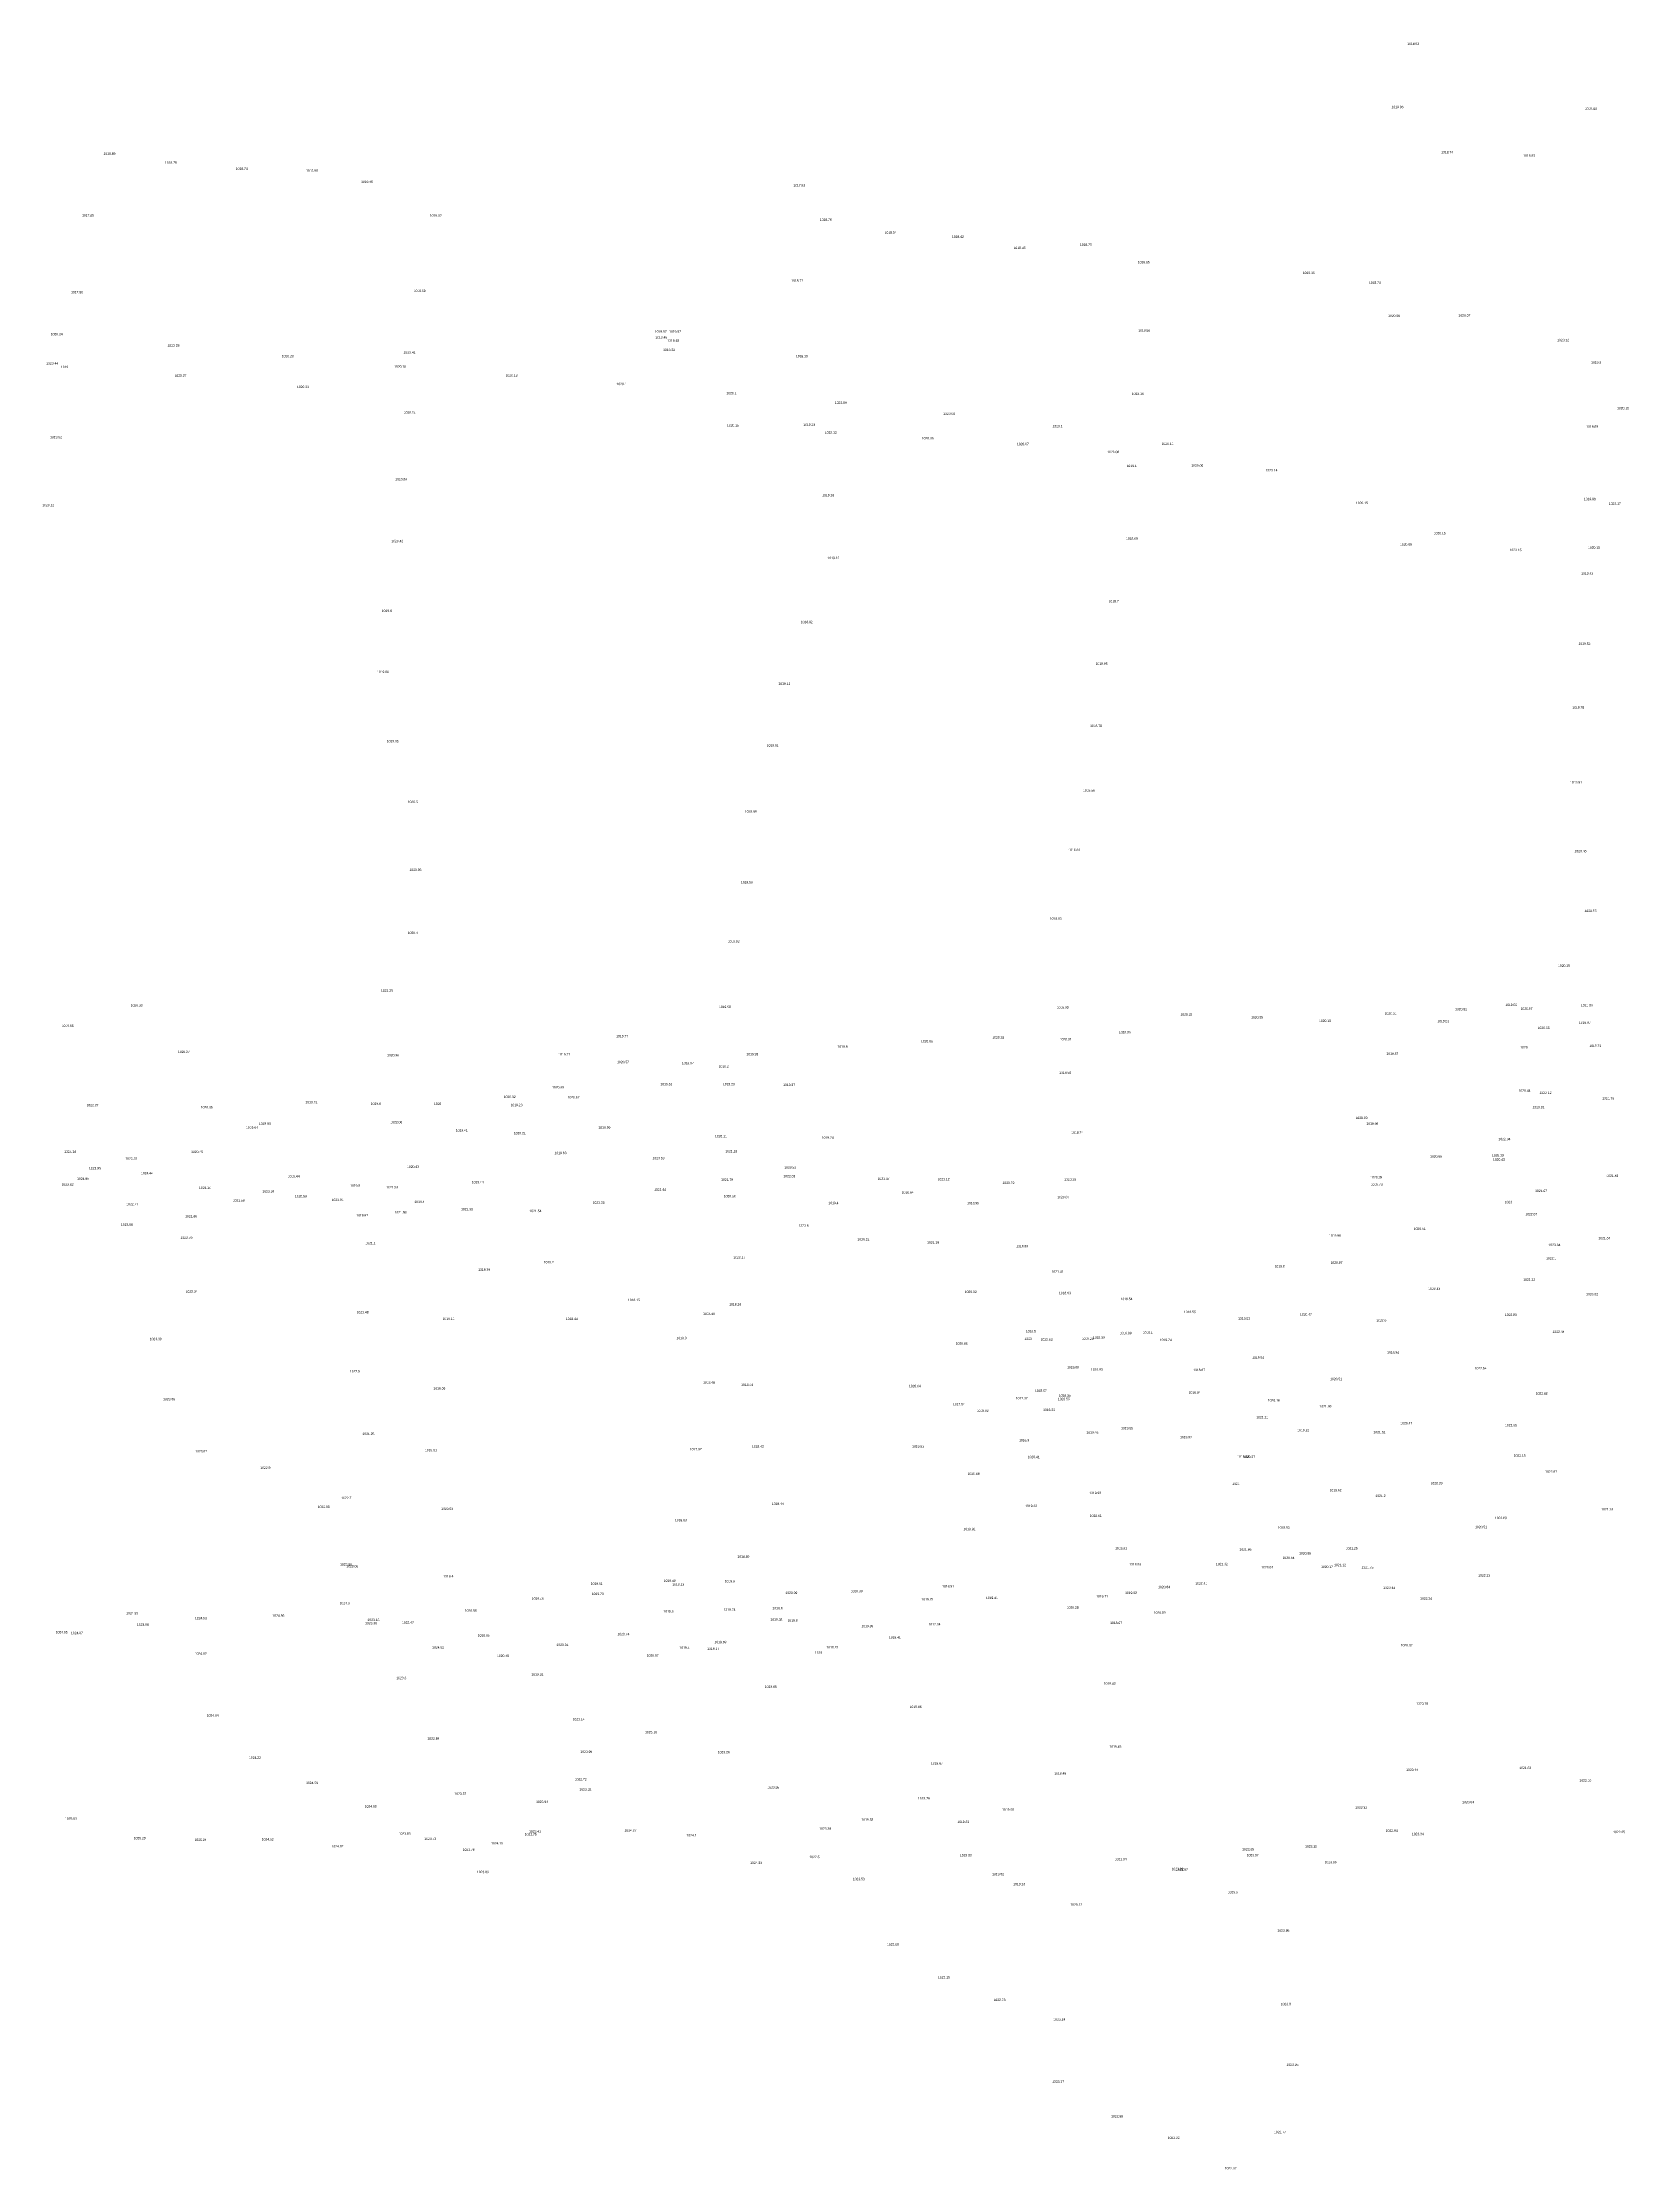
# Model space of a CAD drawing. Header units: inches. Extents: x 628884 to 629912, y 4519174 to 4520145.
# Drawn here: x 629515.6 to 629648.8, y 4519190.4 to 4519369 of the extents above; entities that cross this region are included whole.
import ezdxf

# ---------------------------------------------------------------- set-up
doc = ezdxf.new("R2010")
doc.units = ezdxf.units.IN
doc.header["$MEASUREMENT"] = 0

msp = doc.modelspace()

# ---------------------------------------------------------------- texts
for s, p in [('1018.93', (629630.25, 4519368.77, 1018.93)), ('1019.06', (629628.93, 4519363.46, 1019.06)), ('1019.44', (629645.15, 4519363.32, 1019.44)), ('1018.69', (629520.76, 4519359.54, 1018.69)), ('1018.78', (629525.92, 4519358.79, 1018.78)), ('1018.74', (629633.1, 4519359.67, 1018.74)), ('1018.95', (629639.99, 4519359.38, 1018.95)), ('1018.74', (629531.87, 4519358.28, 1018.74)), ('1018.98', (629537.77, 4519358.12, 1018.98)), ('1019.45', (629542.39, 4519357.18, 1019.45)), ('1017.83', (629578.69, 4519356.88, 1017.83)), ('1017.85', (629518.96, 4519354.36, 1017.85)), ('1019.62', (629548.16, 4519354.34, 1019.62)), ('1018.76', (629580.92, 4519354, 1018.76)), ('1018.54', (629586.36, 4519352.92, 1018.54)), ('1018.42', (629592.01, 4519352.57, 1018.42)), ('1018.45', (629597.19, 4519351.63, 1018.45)), ('1018.75', (629602.76, 4519351.9, 1018.75)), ('1018.65', (629607.62, 4519350.43, 1018.65)), ('1019.59', (629546.81, 4519348.02, 1019.59)), ('1018.77', (629578.51, 4519348.88, 1018.77)), ('1019.16', (629621.48, 4519349.53, 1019.16)), ('1018.74', (629627.03, 4519348.72, 1018.74)), ('1017.86', (629518.04, 4519347.91, 1017.86)), ('1019.57', (629567.06, 4519344.6, 1019.57)), ('1019.57', (629568.26, 4519344.6, 1019.57)), ('1018.88', (629607.66, 4519344.7, 1018.88)), ('1020.06', (629628.64, 4519345.93, 1020.06)), ('1020.07', (629634.55, 4519345.95, 1020.07)), ('1020.34', (629516.33, 4519344.38, 1020.34)), ('1020.28', (629526.14, 4519343.43, 1020.28)), ('1020.41', (629545.96, 4519342.85, 1020.41)), ('1019.46', (629567.1, 4519344.11, 1019.46)), ('1013.02', (629567.76, 4519343.07, 1013.02)), ('1019.48', (629568.1, 4519343.84, 1019.48)), ('1020.12', (629642.84, 4519343.89, 1020.12)), ('1020.44', (629515.95, 4519341.93, 1020.44)), ('1019', (629517.19, 4519341.63, 1019)), ('1020.37', (629526.73, 4519340.91, 1020.37)), ('1020.23', (629535.73, 4519342.54, 1020.23)), ('1020.18', (629545.17, 4519341.66, 1020.18)), ('1020.13', (629554.53, 4519340.92, 1020.13)), ('1018.15', (629578.91, 4519342.54, 1018.15)), ('1019.9', (629645.69, 4519342.01, 1019.9)), ('1020.31', (629537.01, 4519339.96, 1020.31)), ('1020.1', (629563.84, 4519340.2, 1020.1)), ('1020.1', (629573.07, 4519339.43, 1020.1)), ('1019.16', (629607.12, 4519339.38, 1019.16)), ('1020.74', (629545.97, 4519337.8, 1020.74)), ('1020.09', (629582.18, 4519338.63, 1020.09)), ('1020.08', (629591.28, 4519337.7, 1020.08)), ('1020.15', (629647.87, 4519338.17, 1020.15)), ('1019.52', (629516.28, 4519335.74, 1019.52)), ('1020.15', (629573.12, 4519336.72, 1020.15)), ('1018.23', (629579.53, 4519336.78, 1018.23)), ('1020.12', (629581.34, 4519336.12, 1020.12)), ('1020.09', (629589.48, 4519335.64, 1020.09)), ('1020.1', (629600.46, 4519336.66, 1020.1)), ('1019.69', (629645.28, 4519336.62, 1019.69)), ('1020.07', (629597.47, 4519335.16, 1020.07)), ('1020.06', (629605.06, 4519334.49, 1020.06)), ('1020.11', (629609.62, 4519335.18, 1020.11)), ('1020.86', (629545.26, 4519332.2, 1020.86)), ('1019.1', (629606.68, 4519333.32, 1019.1)), ('1020.06', (629612.12, 4519333.35, 1020.06)), ('1020.14', (629618.35, 4519332.95, 1020.14)), ('1019.18', (629581.12, 4519330.86, 1019.18)), ('1020.15', (629625.94, 4519330.21, 1020.15)), ('1019.98', (629645.08, 4519330.54, 1019.98)), ('1020.17', (629647.18, 4519330.15, 1020.17)), ('1020.12', (629515.62, 4519330.03, 1020.12)), ('1020.42', (629544.93, 4519327.01, 1020.42)), ('1018.69', (629606.63, 4519327.22, 1018.69)), ('1020.09', (629629.64, 4519326.73, 1020.09)), ('1020.15', (629632.47, 4519327.67, 1020.15)), ('1019.12', (629581.56, 4519325.59, 1019.12)), ('1020.15', (629638.84, 4519326.26, 1020.15)), ('1020.15', (629645.43, 4519326.47, 1020.15)), ('1019.43', (629644.86, 4519324.29, 1019.43)), ('1018.7', (629605.17, 4519321.96, 1018.7)), ('1019.8', (629544.13, 4519321.15, 1019.8)), ('1018.92', (629579.32, 4519320.21, 1018.92)), ('1019.52', (629644.63, 4519318.39, 1019.52)), ('1019.86', (629543.73, 4519316.02, 1019.86)), ('1018.95', (629604.08, 4519316.71, 1018.95)), ('1019.11', (629577.44, 4519315.03, 1019.11)), ('1019.78', (629644.11, 4519313.03, 1019.78)), ('1018.78', (629603.61, 4519311.49, 1018.78)), ('1019.95', (629544.55, 4519310.2, 1019.95)), ('1019.01', (629576.46, 4519309.85, 1019.01)), ('1018.56', (629603.02, 4519306.07, 1018.56)), ('1019.91', (629643.92, 4519306.75, 1019.91)), ('1020.5', (629546.31, 4519305.1, 1020.5)), ('1018.99', (629574.62, 4519304.29, 1018.99)), ('1018.61', (629601.79, 4519301.07, 1018.61)), ('1020.45', (629644.3, 4519300.97, 1020.45)), ('1020.06', (629546.46, 4519299.4, 1020.06)), ('1019.56', (629574.29, 4519298.35, 1019.56)), ('1018.63', (629600.23, 4519295.3, 1018.63)), ('1020.55', (629645.14, 4519295.95, 1020.55)), ('1020.4', (629546.31, 4519294.11, 1020.4)), ('1019.02', (629573.18, 4519293.39, 1019.02)), ('1020.35', (629642.91, 4519291.35, 1020.35)), ('1021.25', (629544.06, 4519289.26, 1021.25)), ('1020.93', (629523.05, 4519288.01, 1020.93)), ('1019.58', (629572.45, 4519287.89, 1019.58)), ('1018.99', (629600.81, 4519287.84, 1018.99)), ('1020.32', (629611.2, 4519287.26, 1020.32)), ('1020.31', (629628.35, 4519287.34, 1020.31)), ('1020.82', (629634.27, 4519287.7, 1020.82)), ('1019.56', (629638.48, 4519288.06, 1019.56)), ('1020.97', (629639.77, 4519287.74, 1020.97)), ('1021.35', (629644.83, 4519288.03, 1021.35)), ('1019.65', (629517.25, 4519286.3, 1019.65)), ('1020.35', (629606.03, 4519285.76, 1020.35)), ('1020.05', (629617.14, 4519287.01, 1020.05)), ('1020.13', (629622.84, 4519286.72, 1020.13)), ('1019.51', (629632.77, 4519286.69, 1019.51)), ('1020.35', (629641.2, 4519286.13, 1020.35)), ('1019.97', (629644.67, 4519286.56, 1019.97)), ('1020.27', (629527.01, 4519284.12, 1020.27)), ('1020.96', (629544.58, 4519283.83, 1020.96)), ('1019.71', (629558.96, 4519283.91, 1019.71)), ('1019.77', (629563.82, 4519285.43, 1019.77)), ('1019.93', (629574.75, 4519283.92, 1019.93)), ('1019.9', (629582.4, 4519284.55, 1019.9)), ('1020.06', (629589.41, 4519285.01, 1020.06)), ('1020.28', (629595.4, 4519285.32, 1020.28)), ('1020.31', (629601.06, 4519285.17, 1020.31)), ('1019.67', (629628.5, 4519283.96, 1019.67)), ('1020', (629639.74, 4519284.5, 1020)), ('1019.71', (629645.54, 4519284.62, 1019.71)), ('1020.57', (629563.89, 4519283.26, 1020.57)), ('1019.97', (629569.33, 4519283.17, 1019.97)), ('1019.2', (629572.42, 4519282.89, 1019.2)), ('1018.58', (629601.02, 4519282.36, 1018.58)), ('1020.32', (629554.37, 4519280.33, 1020.32)), ('1020.59', (629558.43, 4519281.14, 1020.59)), ('1020.82', (629559.74, 4519280.3, 1020.82)), ('1019.61', (629567.53, 4519281.4, 1019.61)), ('1019.39', (629572.78, 4519281.4, 1019.39)), ('1019.37', (629577.84, 4519281.34, 1019.37)), ('1020.44', (629639.6, 4519280.86, 1020.44)), ('1022.12', (629641.36, 4519280.68, 1022.12)), ('1021.75', (629646.62, 4519280.21, 1021.75)), ('1022.37', (629519.34, 4519279.64, 1022.37)), ('1020.05', (629528.93, 4519279.46, 1020.05)), ('1019.72', (629537.72, 4519279.89, 1019.72)), ('1019.6', (629543.21, 4519279.76, 1019.6)), ('1020', (629548.51, 4519279.75, 1020)), ('1019.23', (629554.95, 4519279.65, 1019.23)), ('1020.09', (629625.91, 4519278.57, 1020.09)), ('1020.31', (629640.77, 4519279.47, 1020.31)), ('1019.64', (629532.73, 4519277.76, 1019.64)), ('1019.98', (629533.81, 4519278.09, 1019.98)), ('1022.06', (629544.85, 4519278.21, 1022.06)), ('1019.41', (629550.35, 4519277.52, 1019.41)), ('1020.21', (629555.22, 4519277.28, 1020.21)), ('1019.99', (629562.33, 4519277.76, 1019.99)), ('1020.11', (629572.11, 4519277.03, 1020.11)), ('1019.24', (629581.08, 4519276.91, 1019.24)), ('1018.74', (629602.04, 4519277.34, 1018.74)), ('1019.96', (629626.82, 4519278.08, 1019.96)), ('1022.34', (629637.91, 4519276.79, 1022.34)), ('1024.18', (629517.46, 4519275.73, 1024.18)), ('1023.31', (629522.6, 4519275.15, 1023.31)), ('1020.45', (629528.12, 4519275.72, 1020.45)), ('1019.63', (629558.64, 4519275.62, 1019.63)), ('1020.59', (629566.87, 4519275.19, 1020.59)), ('1021.18', (629572.98, 4519275.76, 1021.18)), ('1020.66', (629632.17, 4519275.33, 1020.66)), ('1020.39', (629637.36, 4519275.42, 1020.39)), ('1020.43', (629637.45, 4519275.07, 1020.43)), ('1023.82', (629517.24, 4519272.98, 1023.82)), ('1024.95', (629518.54, 4519273.46, 1024.95)), ('1022.95', (629519.54, 4519274.34, 1022.95)), ('1024.44', (629523.91, 4519273.92, 1024.44)), ('1019.44', (629536.23, 4519273.66, 1019.44)), ('1020.43', (629546.25, 4519274.47, 1020.43)), ('1019.44', (629551.69, 4519273.17, 1019.44)), ('1021.79', (629572.63, 4519273.38, 1021.79)), ('1022.02', (629577.86, 4519273.67, 1022.02)), ('1020.53', (629577.93, 4519274.41, 1020.53)), ('1021.47', (629585.77, 4519273.46, 1021.47)), ('1021.12', (629590.81, 4519273.42, 1021.12)), ('1020.72', (629596.26, 4519273.11, 1020.72)), ('1020.29', (629601.44, 4519273.4, 1020.29)), ('1020.35', (629627.15, 4519273.58, 1020.35)), ('1019.73', (629627.18, 4519272.98, 1019.73)), ('1021.48', (629646.97, 4519273.7, 1021.48)), ('1022.77', (629522.68, 4519271.33, 1022.77)), ('1024.14', (629528.78, 4519272.7, 1024.14)), ('1021.59', (629531.61, 4519271.64, 1021.59)), ('1023.34', (629534.11, 4519272.39, 1023.34)), ('1020.59', (629536.84, 4519271.98, 1020.59)), ('1021.91', (629539.92, 4519271.68, 1021.91)), ('1019.8', (629541.47, 4519272.88, 1019.8)), ('1021.53', (629544.51, 4519272.74, 1021.53)), ('1019.4', (629546.87, 4519271.52, 1019.4)), ('1021.36', (629561.84, 4519271.46, 1021.36)), ('1021.44', (629567.01, 4519272.55, 1021.44)), ('1020.66', (629572.85, 4519271.99, 1020.66)), ('1019.4', (629581.64, 4519271.42, 1019.4)), ('1018.64', (629587.79, 4519272.31, 1018.64)), ('1018.95', (629593.29, 4519271.4, 1018.95)), ('1020.07', (629600.86, 4519271.92, 1020.07)), ('1023', (629638.44, 4519271.5, 1023)), ('1021.67', (629640.99, 4519272.44, 1021.67)), ('1023.56', (629522.23, 4519269.6, 1023.56)), ('1021.86', (629527.61, 4519270.3, 1021.86)), ('1019.67', (629541.98, 4519270.39, 1019.67)), ('1021.58', (629545.2, 4519270.64, 1021.58)), ('1021.59', (629550.79, 4519270.9, 1021.59)), ('1021.54', (629556.53, 4519270.75, 1021.54)), ('1020.6', (629579.13, 4519269.52, 1020.6)), ('1022.07', (629640.16, 4519270.48, 1022.07)), ('1022.79', (629527.23, 4519268.5, 1022.79)), ('1021.1', (629542.75, 4519268.05, 1021.1)), ('1020.21', (629584.08, 4519268.35, 1020.21)), ('1021.19', (629589.93, 4519268.1, 1021.19)), ('1018.88', (629597.41, 4519267.79, 1018.88)), ('1019.96', (629623.68, 4519268.68, 1019.96)), ('1020.51', (629630.8, 4519269.26, 1020.51)), ('1023.64', (629642.11, 4519267.9, 1023.64)), ('1021.54', (629646.3, 4519268.47, 1021.54)), ('1019.2', (629557.73, 4519266.44, 1019.2)), ('1020.17', (629573.65, 4519266.85, 1020.17)), ('1019.8', (629619.11, 4519266.11, 1019.8)), ('1020.87', (629623.81, 4519266.41, 1020.87)), ('1022.1', (629641.91, 4519266.77, 1022.1)), ('1019.39', (629552.23, 4519265.82, 1019.39)), ('1021.41', (629600.38, 4519265.66, 1021.41)), ('1020.43', (629632.02, 4519264.22, 1020.43)), ('1021.12', (629639.99, 4519264.99, 1021.12)), ('1023.34', (629527.66, 4519263.99, 1023.34)), ('1021.48', (629542.02, 4519262.25, 1021.48)), ('1018.15', (629564.8, 4519263.28, 1018.15)), ('1018.18', (629573.31, 4519262.91, 1018.18)), ('1020.02', (629593.09, 4519263.96, 1020.02)), ('1018.63', (629601, 4519263.86, 1018.63)), ('1018.54', (629606.17, 4519263.36, 1018.54)), ('1018.55', (629611.49, 4519262.27, 1018.55)), ('1025.02', (629645.27, 4519263.76, 1025.02)), ('1019.11', (629549.24, 4519261.7, 1019.11)), ('1018.44', (629559.59, 4519261.69, 1018.44)), ('1018.48', (629571.11, 4519262.12, 1018.48)), ('1019.5', (629598.22, 4519260.66, 1019.5)), ('1018.89', (629606.1, 4519260.5, 1018.89)), ('1019.1', (629608.03, 4519260.54, 1019.1)), ('1019.53', (629616.05, 4519261.72, 1019.53)), ('1020.47', (629621.24, 4519262.06, 1020.47)), ('1020.6', (629627.65, 4519261.56, 1020.6)), ('1022.83', (629638.45, 4519262.03, 1022.83)), ('1022.44', (629642.45, 4519260.6, 1022.44)), ('1023.39', (629524.65, 4519260, 1023.39)), ('1018.3', (629568.88, 4519260.08, 1018.3)), ('1020.86', (629592.33, 4519259.62, 1020.86)), ('1020', (629598.11, 4519260.01, 1020)), ('1022.63', (629599.46, 4519259.96, 1022.63)), ('1019.28', (629602.91, 4519260.02, 1019.28)), ('1019.39', (629603.85, 4519260.13, 1019.39)), ('1019.74', (629609.47, 4519259.92, 1019.74)), ('1018.94', (629628.56, 4519258.86, 1018.94)), ('1022.5', (629541.46, 4519257.29, 1022.5)), ('1019.09', (629601.68, 4519257.62, 1019.09)), ('1019.93', (629603.69, 4519257.43, 1019.93)), ('1018.67', (629612.27, 4519257.4, 1018.67)), ('1019.54', (629617.23, 4519258.44, 1019.54)), ('1022.54', (629635.91, 4519257.54, 1022.54)), ('1019.09', (629548.47, 4519255.84, 1019.09)), ('1018.48', (629571.11, 4519256.35, 1018.48)), ('1018.44', (629574.31, 4519256.16, 1018.44)), ('1020.04', (629588.4, 4519256.05, 1020.04)), ('1018.07', (629598.98, 4519255.67, 1018.07)), ('1018.35', (629600.99, 4519255.26, 1018.35)), ('1018.84', (629611.89, 4519255.51, 1018.84)), ('1020.51', (629623.77, 4519256.64, 1020.51)), ('1022.88', (629641.04, 4519255.42, 1022.88)), ('1023.09', (629525.77, 4519254.95, 1023.09)), ('1017.54', (629592.1, 4519254.53, 1017.54)), ('1018.02', (629594.09, 4519253.97, 1018.02)), ('1017.37', (629597.37, 4519255.02, 1017.37)), ('1016.23', (629599.67, 4519254.05, 1016.23)), ('1020.55', (629600.91, 4519254.96, 1020.55)), ('1021.11', (629617.57, 4519253.43, 1021.11)), ('1020.16', (629618.54, 4519254.85, 1020.16)), ('1021.36', (629622.88, 4519254.35, 1021.36)), ('1021.25', (629542.51, 4519252.03, 1021.25)), ('1019.46', (629603.31, 4519252.15, 1019.46)), ('1019.55', (629606.22, 4519252.51, 1019.55)), ('1019.97', (629611.17, 4519251.75, 1019.97)), ('1019.22', (629621.02, 4519252.35, 1019.22)), ('1021.51', (629627.41, 4519252.17, 1021.51)), ('1020.47', (629629.67, 4519252.93, 1020.47)), ('1022.55', (629638.46, 4519252.76, 1022.55)), ('1023.07', (629528.46, 4519250.57, 1023.07)), ('1019.61', (629547.76, 4519250.67, 1019.61)), ('1017.97', (629570, 4519250.74, 1017.97)), ('1018.42', (629575.22, 4519250.97, 1018.42)), ('1019.93', (629588.67, 4519250.98, 1019.93)), ('1016.9', (629597.65, 4519251.49, 1016.9)), ('1020.41', (629598.38, 4519250.09, 1020.41)), ('1019.53', (629615.98, 4519250.12, 1019.53)), ('1020.27', (629616.47, 4519250.1, 1020.27)), ('1022.15', (629639.19, 4519250.21, 1022.15)), ('1022.9', (629533.93, 4519249.19, 1022.9)), ('1020.68', (629593.33, 4519248.68, 1020.68)), ('1022.67', (629641.83, 4519248.86, 1022.67)), ('1022.7', (629540.73, 4519246.65, 1022.7)), ('1019.98', (629603.54, 4519247.07, 1019.98)), ('1021', (629615.55, 4519247.83, 1021)), ('1019.62', (629623.73, 4519247.3, 1019.62)), ('1021.2', (629627.58, 4519246.83, 1021.2)), ('1020.39', (629632.21, 4519247.89, 1020.39)), ('1022.93', (629538.75, 4519245.9, 1022.93)), ('1020.03', (629549.12, 4519245.74, 1020.03)), ('1018.63', (629568.75, 4519244.79, 1018.63)), ('1018.44', (629576.89, 4519246.16, 1018.44)), ('1019.03', (629598.16, 4519245.98, 1019.03)), ('1018.61', (629603.59, 4519245.16, 1018.61)), ('1022.68', (629637.61, 4519244.97, 1022.68)), ('1021.18', (629646.54, 4519245.7, 1021.18)), ('1018.92', (629592.98, 4519244.04, 1018.92)), ('1018.53', (629619.38, 4519244.16, 1018.53)), ('1020.51', (629635.95, 4519244.21, 1020.51)), ('1023.86', (629540.63, 4519241.06, 1023.86)), ('1023.06', (629541.15, 4519240.92, 1023.06)), ('1018.69', (629574, 4519241.72, 1018.69)), ('1019.51', (629605.71, 4519242.42, 1019.51)), ('1018.85', (629606.9, 4519241.08, 1018.85)), ('1021.32', (629614.18, 4519241.1, 1021.32)), ('1021.66', (629616.16, 4519242.33, 1021.66)), ('1020.67', (629617.99, 4519240.83, 1020.67)), ('1020.54', (629619.78, 4519241.63, 1020.54)), ('1020.88', (629621.17, 4519242, 1020.88)), ('1020.17', (629623.01, 4519240.87, 1020.17)), ('1021.12', (629624.11, 4519241.02, 1021.12)), ('1021.25', (629625.08, 4519242.42, 1021.25)), ('1021.75', (629626.41, 4519240.82, 1021.75)), ('1019.4', (629549.29, 4519240.07, 1019.4)), ('1019.61', (629561.68, 4519239.45, 1019.61)), ('1019.48', (629567.81, 4519239.7, 1019.48)), ('1019.13', (629568.53, 4519239.39, 1019.13)), ('1019.5', (629572.93, 4519239.66, 1019.5)), ('1018.51', (629591.19, 4519239.23, 1018.51)), ('1020.84', (629609.33, 4519239.17, 1020.84)), ('1020.41', (629612.45, 4519239.47, 1020.41)), ('1020.44', (629628.23, 4519239.11, 1020.44)), ('1022.13', (629636.21, 4519240.14, 1022.13)), ('1024.3', (629540.59, 4519237.82, 1024.3)), ('1019.46', (629556.73, 4519238.2, 1019.46)), ('1019.73', (629561.77, 4519238.6, 1019.73)), ('1019.74', (629572.83, 4519237.27, 1019.74)), ('1018.8', (629576.94, 4519237.39, 1018.8)), ('1020.09', (629578.03, 4519238.68, 1020.09)), ('1020.38', (629583.51, 4519238.83, 1020.38)), ('1019.25', (629589.45, 4519238.14, 1019.25)), ('1019.41', (629594.87, 4519238.26, 1019.41)), ('1020.28', (629601.65, 4519237.45, 1020.28)), ('1019.71', (629604.12, 4519238.39, 1019.71)), ('1019.02', (629606.55, 4519238.68, 1019.02)), ('1022.24', (629631.33, 4519238.2, 1022.24)), ('1024.39', (629522.67, 4519236.98, 1024.39)), ('1023.98', (629523.57, 4519236.01, 1023.98)), ('1024.53', (629528.44, 4519236.55, 1024.53)), ('1024.56', (629534.95, 4519236.77, 1024.56)), ('1023.36', (629542.73, 4519236.14, 1023.36)), ('1023.13', (629542.93, 4519236.41, 1023.13)), ('1023.47', (629545.83, 4519236.19, 1023.47)), ('1020.58', (629551.1, 4519237.19, 1020.58)), ('1019.5', (629567.78, 4519237.13, 1019.5)), ('1019.38', (629576.77, 4519236.44, 1019.38)), ('1019.9', (629578.21, 4519236.37, 1019.9)), ('1019.39', (629584.41, 4519235.89, 1019.39)), ('1017.34', (629590.05, 4519236.04, 1017.34)), ('1018.67', (629605.3, 4519236.16, 1018.67)), ('1020.83', (629608.96, 4519237.02, 1020.83)), ('1024.65', (629516.75, 4519235.38, 1024.65)), ('1024.07', (629518.03, 4519235.31, 1024.07)), ('1024.82', (629548.36, 4519234.1, 1024.82)), ('1018.85', (629552.19, 4519235.11, 1018.85)), ('1020.91', (629558.8, 4519234.31, 1020.91)), ('1020.74', (629563.92, 4519235.22, 1020.74)), ('1019.4', (629569.13, 4519234.08, 1019.4)), ('1019.17', (629571.46, 4519233.99, 1019.17)), ('1019.69', (629572.07, 4519234.55, 1019.69)), ('1019.23', (629581.47, 4519234.11, 1019.23)), ('1019.41', (629586.72, 4519234.94, 1019.41)), ('1020.37', (629629.7, 4519234.28, 1020.37)), ('1024.02', (629528.42, 4519233.58, 1024.02)), ('1020.49', (629553.81, 4519233.39, 1020.49)), ('1020.97', (629566.38, 4519233.42, 1020.97)), ('1019', (629580.51, 4519233.66, 1019)), ('1023.3', (629545.35, 4519231.53, 1023.3)), ('1019.91', (629556.7, 4519231.83, 1019.91)), ('1019.65', (629576.3, 4519230.8, 1019.65)), ('1019.43', (629604.76, 4519231.06, 1019.43)), ('1024.04', (629529.43, 4519228.38, 1024.04)), ('1019.86', (629588.46, 4519229.11, 1019.86)), ('1020.18', (629631, 4519229.38, 1020.18)), ('1021.14', (629560.16, 4519228.07, 1021.14)), ('1023.16', (629566.24, 4519226.98, 1023.16)), ('1024.22', (629532.98, 4519224.84, 1024.22)), ('1022.84', (629547.97, 4519226.45, 1022.84)), ('1023.99', (629560.81, 4519225.34, 1023.99)), ('1023.28', (629572.35, 4519225.3, 1023.28)), ('1019.45', (629605.24, 4519225.77, 1019.45)), ('1022.72', (629560.33, 4519223.02, 1022.72)), ('1019.67', (629590.25, 4519224.36, 1019.67)), ('1019.49', (629600.61, 4519223.52, 1019.49)), ('1020.44', (629630.16, 4519223.82, 1020.44)), ('1021.63', (629639.66, 4519223.98, 1021.63)), ('1024.59', (629537.77, 4519222.72, 1024.59)), ('1023.57', (629550.23, 4519221.82, 1023.57)), ('1023.92', (629560.73, 4519222.17, 1023.92)), ('1023.95', (629576.51, 4519222.34, 1023.95)), ('1019.76', (629589.16, 4519221.43, 1019.76)), ('1022.16', (629644.71, 4519222.92, 1022.16)), ('1025.03', (629517.53, 4519219.72, 1025.03)), ('1024.08', (629542.7, 4519220.75, 1024.08)), ('1023.84', (629557.09, 4519221.13, 1023.84)), ('1019.53', (629584.41, 4519219.64, 1019.53)), ('1019.39', (629592.46, 4519219.45, 1019.39)), ('1019.58', (629596.22, 4519220.48, 1019.58)), ('1023.32', (629625.88, 4519220.66, 1023.32)), ('1020.64', (629634.86, 4519221.11, 1020.64)), ('1025.29', (629523.3, 4519218.08, 1025.29)), ('1025.24', (629528.41, 4519217.94, 1025.24)), ('1024.62', (629534.05, 4519217.98, 1024.62)), ('1023.83', (629545.55, 4519218.46, 1023.83)), ('1023.73', (629547.7, 4519218.03, 1023.73)), ('1024.19', (629553.31, 4519217.65, 1024.19)), ('1023.75', (629556.14, 4519218.4, 1023.75)), ('1023.41', (629556.5, 4519218.65, 1023.41)), ('1024.07', (629564.52, 4519218.73, 1024.07)), ('1024.1', (629569.72, 4519218.32, 1024.1)), ('1023.39', (629580.87, 4519218.88, 1023.39)), ('1022.94', (629628.44, 4519218.71, 1022.94)), ('1023.34', (629630.64, 4519218.43, 1023.34)), ('1022.05', (629647.54, 4519218.6, 1022.05)), ('1024.97', (629539.91, 4519217.4, 1024.97)), ('1023.76', (629550.93, 4519217.11, 1023.76)), ('1024.33', (629575.07, 4519216.01, 1024.33)), ('1022.5', (629580.04, 4519216.5, 1022.5)), ('1019.33', (629592.68, 4519216.65, 1019.33)), ('1021.94', (629605.68, 4519216.32, 1021.94)), ('1023.05', (629616.38, 4519217.14, 1023.05)), ('1023.07', (629616.77, 4519216.65, 1023.07)), ('1023.35', (629621.67, 4519217.38, 1023.35)), ('1023.06', (629623.31, 4519216.07, 1023.06)), ('1023.86', (629552.12, 4519215.24, 1023.86)), ('1023.53', (629583.69, 4519214.65, 1023.53)), ('1019.02', (629595.39, 4519215.06, 1019.02)), ('1019.15', (629597.16, 4519214.22, 1019.15)), ('1023.02', (629610.46, 4519215.49, 1023.02)), ('1022.87', (629610.83, 4519215.45, 1022.87)), ('1020.12', (629601.96, 4519212.5, 1020.12)), ('1023.5', (629615.17, 4519213.55, 1023.5)), ('1023.59', (629586.56, 4519209.15, 1023.59)), ('1023.86', (629619.35, 4519210.33, 1023.86)), ('1023.15', (629590.84, 4519206.39, 1023.15)), ('1022.78', (629595.51, 4519204.5, 1022.78)), ('1023.8', (629619.63, 4519204.15, 1023.8)), ('1023.24', (629600.53, 4519202.86, 1023.24)), ('1023.25', (629620.11, 4519199.05, 1023.25)), ('1023.17', (629600.43, 4519197.64, 1023.17)), ('1022.68', (629605.38, 4519194.72, 1022.68)), ('1022.22', (629610.14, 4519192.92, 1022.22)), ('1022.77', (629619.06, 4519193.4, 1022.77)), ('1022.57', (629614.92, 4519190.36, 1022.57))]:
    msp.add_text(s, height=0.2).set_placement(p)

doc.saveas('drawing.dxf')
